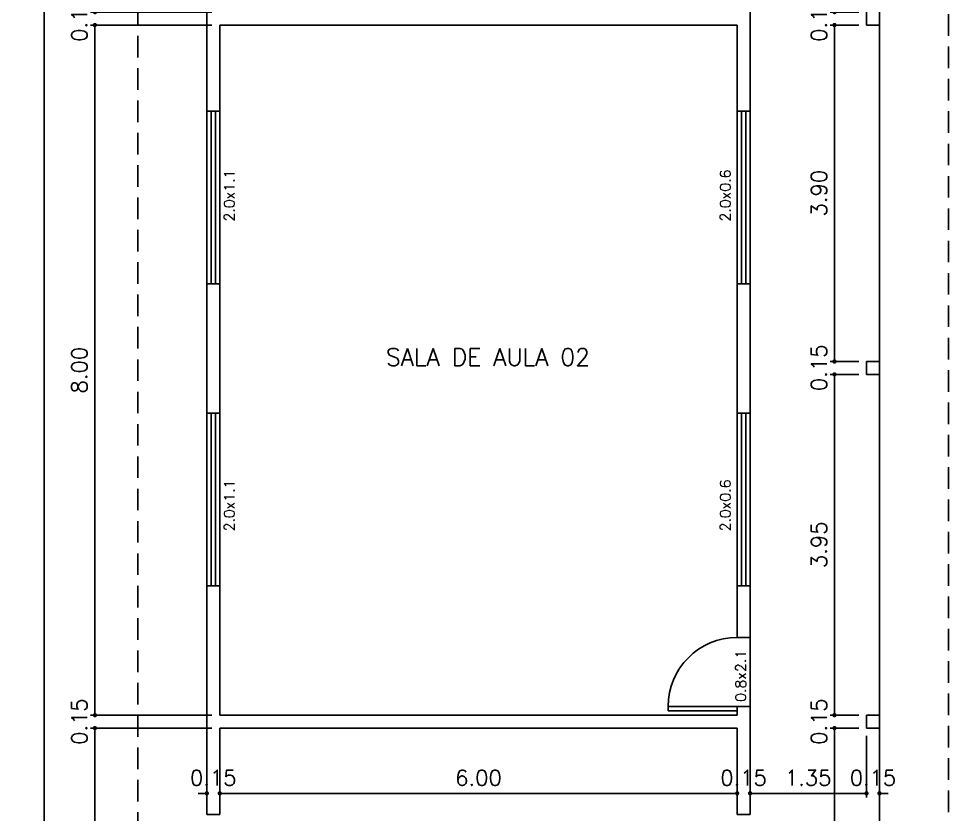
# Model space of a CAD drawing. Extents: x -437 to -220, y 135 to 227.
# Drawn here: x -324.13 to -313.35, y 156.95 to 166.18 of the extents above; entities that cross this region are included whole.
import ezdxf
from ezdxf.enums import TextEntityAlignment as Align

# ---------------------------------------------------------------- set-up
doc = ezdxf.new("R2010")
doc.units = 0
doc.header["$MEASUREMENT"] = 0
doc.linetypes.add('HIDDEN', pattern=[0.375, 0.25, -0.125])
doc.layers.get('0').update_dxf_attribs({"linetype": 'CONTINUOUS'})
doc.layers.get('DEFPOINTS').update_dxf_attribs({"linetype": 'CONTINUOUS'})
for name, color, linetype in [('ALVENARIA', 7, 'CONTINUOUS'), ('ALVENARIA1', 44, 'CONTINUOUS'), ('COBERTURA', 6, 'CONTINUOUS'), ('COTA', 1, 'CONTINUOUS'), ('JAPOR', 142, 'CONTINUOUS'), ('TEXTO2', 40, 'CONTINUOUS'), ('TEXTO3', 3, 'CONTINUOUS')]:
    doc.layers.add(name, color=color, linetype=linetype)
doc.styles.add('SIMPLEX', font='SIMPLEX.SHX')
doc.dimstyles.new('DIM100', dxfattribs={"dimtxt": 0.18, "dimasz": 0.05, "dimexe": 0.05, "dimexo": 0.09, "dimgap": 0.09, "dimtad": 1, "dimzin": 0, "dimdsep": 46, "dimtxsty": 'SIMPLEX', "dimblk": 'DOT', "dimcen": 0.09, "dimadec": 0, "dimazin": 0, "dimtfac": 1, "dimtix": 1, "dimtofl": 0, "dimtmove": 2, "dimatfit": 3, "dimldrblk": 'DOT', "dimfxl": 1, "dimtolj": 1, "dimtzin": 0, "dimarcsym": 0})

# ---------------------------------------------------------------- blocks, each defined once
blk = doc.blocks.new('DOT')
at = {"layer": 'ALVENARIA', "color": 0, "linetype": 'ByBlock'}
blk.add_line((-0.5, 0), (-1, 0), dxfattribs=at)
at = {"layer": 'ALVENARIA', "color": 0, "linetype": 'ByBlock', "const_width": 0.5}
blk.add_lwpolyline([(-0.25, 0, 1), (0.25, 0, 1)], format="xyb", close=True, dxfattribs=at)
blk = doc.blocks.new('*D127')
at = {"color": 0, "linetype": 'ByBlock'}
for p, q in [((-321.946, 158.186), (-321.946, 157.145)), ((-321.796, 157.861), (-321.796, 157.145)), ((-321.996, 157.195), (-322.046, 157.195)), ((-321.746, 157.195), (-321.696, 157.195))]:
    blk.add_line(p, q, dxfattribs=at)
at = {"layer": 'DEFPOINTS', "color": 0, "linetype": 'ByBlock'}
for p in [(-321.946, 158.276), (-321.796, 157.951), (-321.796, 157.195)]:
    blk.add_point(p, dxfattribs=at)
at = {"color": 0, "linetype": 'ByBlock', "xscale": 0.05, "yscale": 0.05, "zscale": 0.05}
blk.add_blockref('DOT', (-321.946, 157.195), dxfattribs=at)
at = {"color": 0, "linetype": 'ByBlock', "xscale": 0.05, "yscale": 0.05, "zscale": 0.05, "rotation": 180}
blk.add_blockref('DOT', (-321.796, 157.195), dxfattribs=at)
at = {"color": 0, "linetype": 'ByBlock', "insert": (-321.871, 157.375), "char_height": 0.18, "attachment_point": 5, "style": 'SIMPLEX'}
blk.add_mtext('\\A1;0.15', dxfattribs=at)
blk = doc.blocks.new('*D128')
at = {"color": 0, "linetype": 'ByBlock'}
for p, q in [((-315.796, 157.861), (-315.796, 157.145)), ((-321.746, 157.195), (-315.846, 157.195))]:
    blk.add_line(p, q, dxfattribs=at)
at = {"layer": 'DEFPOINTS', "color": 0, "linetype": 'ByBlock'}
for p in [(-321.796, 157.951), (-315.796, 157.951), (-315.796, 157.195)]:
    blk.add_point(p, dxfattribs=at)
at = {"color": 0, "linetype": 'ByBlock', "xscale": 0.05, "yscale": 0.05, "zscale": 0.05, "rotation": 180}
blk.add_blockref('DOT', (-321.796, 157.195), dxfattribs=at)
at = {"color": 0, "linetype": 'ByBlock', "xscale": 0.05, "yscale": 0.05, "zscale": 0.05}
blk.add_blockref('DOT', (-315.796, 157.195), dxfattribs=at)
at = {"color": 0, "linetype": 'ByBlock', "insert": (-318.796, 157.375), "char_height": 0.18, "attachment_point": 5, "style": 'SIMPLEX'}
blk.add_mtext('\\A1;6.00', dxfattribs=at)
blk = doc.blocks.new('*D129')
at = {"color": 0, "linetype": 'ByBlock'}
for p, q in [((-315.646, 158.111), (-315.646, 157.145)), ((-315.846, 157.195), (-315.896, 157.195)), ((-315.596, 157.195), (-315.546, 157.195))]:
    blk.add_line(p, q, dxfattribs=at)
at = {"layer": 'DEFPOINTS', "color": 0, "linetype": 'ByBlock'}
for p in [(-315.646, 158.201), (-315.796, 157.951), (-315.646, 157.195)]:
    blk.add_point(p, dxfattribs=at)
at = {"color": 0, "linetype": 'ByBlock', "xscale": 0.05, "yscale": 0.05, "zscale": 0.05}
blk.add_blockref('DOT', (-315.796, 157.195), dxfattribs=at)
at = {"color": 0, "linetype": 'ByBlock', "xscale": 0.05, "yscale": 0.05, "zscale": 0.05, "rotation": 180}
blk.add_blockref('DOT', (-315.646, 157.195), dxfattribs=at)
at = {"color": 0, "linetype": 'ByBlock', "insert": (-315.721, 157.375), "char_height": 0.18, "attachment_point": 5, "style": 'SIMPLEX'}
blk.add_mtext('\\A1;0.15', dxfattribs=at)
blk = doc.blocks.new('*D130')
at = {"color": 0, "linetype": 'ByBlock'}
for p, q in [((-314.296, 157.861), (-314.296, 157.145)), ((-315.596, 157.195), (-314.346, 157.195))]:
    blk.add_line(p, q, dxfattribs=at)
at = {"layer": 'DEFPOINTS', "color": 0, "linetype": 'ByBlock'}
for p in [(-315.646, 158.201), (-314.296, 157.951), (-314.296, 157.195)]:
    blk.add_point(p, dxfattribs=at)
at = {"color": 0, "linetype": 'ByBlock', "xscale": 0.05, "yscale": 0.05, "zscale": 0.05, "rotation": 180}
blk.add_blockref('DOT', (-315.646, 157.195), dxfattribs=at)
at = {"color": 0, "linetype": 'ByBlock', "xscale": 0.05, "yscale": 0.05, "zscale": 0.05}
blk.add_blockref('DOT', (-314.296, 157.195), dxfattribs=at)
at = {"color": 0, "linetype": 'ByBlock', "insert": (-314.971, 157.375), "char_height": 0.18, "attachment_point": 5, "style": 'SIMPLEX'}
blk.add_mtext('\\A1;1.35', dxfattribs=at)
blk = doc.blocks.new('*D131')
at = {"color": 0, "linetype": 'ByBlock'}
for p, q in [((-314.146, 157.861), (-314.146, 157.145)), ((-314.346, 157.195), (-314.396, 157.195)), ((-314.096, 157.195), (-314.046, 157.195))]:
    blk.add_line(p, q, dxfattribs=at)
at = {"layer": 'DEFPOINTS', "color": 0, "linetype": 'ByBlock'}
for p in [(-314.296, 157.951), (-314.146, 157.951), (-314.146, 157.195)]:
    blk.add_point(p, dxfattribs=at)
at = {"color": 0, "linetype": 'ByBlock', "xscale": 0.05, "yscale": 0.05, "zscale": 0.05}
blk.add_blockref('DOT', (-314.296, 157.195), dxfattribs=at)
at = {"color": 0, "linetype": 'ByBlock', "xscale": 0.05, "yscale": 0.05, "zscale": 0.05, "rotation": 180}
blk.add_blockref('DOT', (-314.146, 157.195), dxfattribs=at)
at = {"color": 0, "linetype": 'ByBlock', "insert": (-314.221, 157.375), "char_height": 0.18, "attachment_point": 5, "style": 'SIMPLEX'}
blk.add_mtext('\\A1;0.15', dxfattribs=at)
blk = doc.blocks.new('*D190')
at = {"color": 0, "linetype": 'ByBlock'}
for p, q in [((-321.886, 157.951), (-323.294, 157.951)), ((-323.244, 150.001), (-323.244, 157.901))]:
    blk.add_line(p, q, dxfattribs=at)
at = {"layer": 'DEFPOINTS', "color": 0, "linetype": 'ByBlock'}
for p in [(-323.244, 157.951), (-321.796, 157.951), (-321.796, 149.951)]:
    blk.add_point(p, dxfattribs=at)
at = {"color": 0, "linetype": 'ByBlock', "xscale": 0.05, "yscale": 0.05, "zscale": 0.05}
for p, rotation in [((-323.244, 157.951), 90), ((-323.244, 149.951), 270)]:
    blk.add_blockref('DOT', p, dxfattribs=dict(at, rotation=rotation))
at = {"color": 0, "linetype": 'ByBlock', "insert": (-323.424, 153.951), "char_height": 0.18, "attachment_point": 5, "rotation": 90, "style": 'SIMPLEX'}
blk.add_mtext('\\A1;8.00', dxfattribs=at)
blk = doc.blocks.new('*D191')
at = {"color": 0, "linetype": 'ByBlock'}
for p, q in [((-323.244, 158.151), (-323.244, 158.201)), ((-321.886, 158.101), (-323.294, 158.101)), ((-323.244, 157.901), (-323.244, 157.851))]:
    blk.add_line(p, q, dxfattribs=at)
at = {"layer": 'DEFPOINTS', "color": 0, "linetype": 'ByBlock'}
for p in [(-323.244, 158.101), (-321.796, 158.101), (-321.796, 157.951)]:
    blk.add_point(p, dxfattribs=at)
at = {"color": 0, "linetype": 'ByBlock', "xscale": 0.05, "yscale": 0.05, "zscale": 0.05}
for p, rotation in [((-323.244, 158.101), 270), ((-323.244, 157.951), 90)]:
    blk.add_blockref('DOT', p, dxfattribs=dict(at, rotation=rotation))
at = {"color": 0, "linetype": 'ByBlock', "insert": (-323.424, 158.026), "char_height": 0.18, "attachment_point": 5, "rotation": 90, "style": 'SIMPLEX'}
blk.add_mtext('\\A1;0.15', dxfattribs=at)
blk = doc.blocks.new('*D192')
at = {"color": 0, "linetype": 'ByBlock'}
for p, q in [((-321.886, 166.101), (-323.294, 166.101)), ((-323.244, 158.151), (-323.244, 166.051))]:
    blk.add_line(p, q, dxfattribs=at)
at = {"layer": 'DEFPOINTS', "color": 0, "linetype": 'ByBlock'}
for p in [(-323.244, 166.101), (-321.796, 166.101), (-321.796, 158.101)]:
    blk.add_point(p, dxfattribs=at)
at = {"color": 0, "linetype": 'ByBlock', "xscale": 0.05, "yscale": 0.05, "zscale": 0.05}
for p, rotation in [((-323.244, 166.101), 90), ((-323.244, 158.101), 270)]:
    blk.add_blockref('DOT', p, dxfattribs=dict(at, rotation=rotation))
at = {"color": 0, "linetype": 'ByBlock', "insert": (-323.424, 162.101), "char_height": 0.18, "attachment_point": 5, "rotation": 90, "style": 'SIMPLEX'}
blk.add_mtext('\\A1;8.00', dxfattribs=at)
blk = doc.blocks.new('*D193')
at = {"color": 0, "linetype": 'ByBlock'}
for p, q in [((-323.244, 166.301), (-323.244, 166.351)), ((-321.886, 166.251), (-323.294, 166.251)), ((-323.244, 166.051), (-323.244, 166.001))]:
    blk.add_line(p, q, dxfattribs=at)
at = {"layer": 'DEFPOINTS', "color": 0, "linetype": 'ByBlock'}
for p in [(-323.244, 166.251), (-321.796, 166.251), (-321.796, 166.101)]:
    blk.add_point(p, dxfattribs=at)
at = {"color": 0, "linetype": 'ByBlock', "xscale": 0.05, "yscale": 0.05, "zscale": 0.05}
for p, rotation in [((-323.244, 166.251), 270), ((-323.244, 166.101), 90)]:
    blk.add_blockref('DOT', p, dxfattribs=dict(at, rotation=rotation))
at = {"color": 0, "linetype": 'ByBlock', "insert": (-323.424, 166.176), "char_height": 0.18, "attachment_point": 5, "rotation": 90, "style": 'SIMPLEX'}
blk.add_mtext('\\A1;0.15', dxfattribs=at)
blk = doc.blocks.new('*D205')
at = {"color": 0, "linetype": 'ByBlock'}
for p, q in [((-322.036, 199.001), (-323.881, 199.001)), ((-323.831, 139.751), (-323.831, 198.951)), ((-321.886, 139.701), (-323.881, 139.701))]:
    blk.add_line(p, q, dxfattribs=at)
at = {"layer": 'DEFPOINTS', "color": 0, "linetype": 'ByBlock'}
for p in [(-323.831, 199.001), (-321.946, 199.001), (-321.796, 139.701)]:
    blk.add_point(p, dxfattribs=at)
at = {"color": 0, "linetype": 'ByBlock', "xscale": 0.05, "yscale": 0.05, "zscale": 0.05}
for p, rotation in [((-323.831, 199.001), 90), ((-323.831, 139.701), 270)]:
    blk.add_blockref('DOT', p, dxfattribs=dict(at, rotation=rotation))
at = {"color": 0, "linetype": 'ByBlock', "insert": (-324.011, 169.351), "char_height": 0.18, "attachment_point": 5, "rotation": 90, "style": 'SIMPLEX'}
blk.add_mtext('\\A1;59.30', dxfattribs=at)
blk = doc.blocks.new('*D248')
at = {"layer": 'COTA', "color": 0, "lineweight": -2}
for p, q in [((-314.386, 157.951), (-314.717, 157.951)), ((-314.667, 154.101), (-314.667, 157.901)), ((-314.386, 154.051), (-314.717, 154.051))]:
    blk.add_line(p, q, dxfattribs=at)
at = {"layer": 'DEFPOINTS', "color": 0}
for p in [(-314.667, 157.951), (-314.296, 157.951), (-314.296, 154.051)]:
    blk.add_point(p, dxfattribs=at)
at = {"layer": 'COTA', "color": 0, "lineweight": -2, "xscale": 0.05, "yscale": 0.05, "zscale": 0.05}
for p, rotation in [((-314.667, 157.951), 90), ((-314.667, 154.051), 270)]:
    blk.add_blockref('DOT', p, dxfattribs=dict(at, rotation=rotation))
at = {"layer": 'COTA', "color": 0, "insert": (-314.847, 156.001), "char_height": 0.18, "attachment_point": 5, "rotation": 90, "style": 'SIMPLEX'}
blk.add_mtext('\\A1;3.90', dxfattribs=at)
blk = doc.blocks.new('*D249')
at = {"layer": 'COTA', "color": 0, "lineweight": -2}
for p, q in [((-314.667, 158.151), (-314.667, 158.201)), ((-314.386, 158.101), (-314.717, 158.101)), ((-314.386, 157.951), (-314.717, 157.951)), ((-314.667, 157.901), (-314.667, 157.851))]:
    blk.add_line(p, q, dxfattribs=at)
at = {"layer": 'DEFPOINTS', "color": 0}
for p in [(-314.667, 158.101), (-314.296, 158.101), (-314.296, 157.951)]:
    blk.add_point(p, dxfattribs=at)
at = {"layer": 'COTA', "color": 0, "lineweight": -2, "xscale": 0.05, "yscale": 0.05, "zscale": 0.05}
for p, rotation in [((-314.667, 158.101), 270), ((-314.667, 157.951), 90)]:
    blk.add_blockref('DOT', p, dxfattribs=dict(at, rotation=rotation))
at = {"layer": 'COTA', "color": 0, "insert": (-314.847, 158.026), "char_height": 0.18, "attachment_point": 5, "rotation": 90, "style": 'SIMPLEX'}
blk.add_mtext('\\A1;0.15', dxfattribs=at)
blk = doc.blocks.new('*D250')
at = {"layer": 'COTA', "color": 0, "lineweight": -2}
for p, q in [((-314.386, 162.051), (-314.717, 162.051)), ((-314.667, 158.151), (-314.667, 162.001)), ((-314.386, 158.101), (-314.717, 158.101))]:
    blk.add_line(p, q, dxfattribs=at)
at = {"layer": 'DEFPOINTS', "color": 0}
for p in [(-314.667, 162.051), (-314.296, 162.051), (-314.296, 158.101)]:
    blk.add_point(p, dxfattribs=at)
at = {"layer": 'COTA', "color": 0, "lineweight": -2, "xscale": 0.05, "yscale": 0.05, "zscale": 0.05}
for p, rotation in [((-314.667, 162.051), 90), ((-314.667, 158.101), 270)]:
    blk.add_blockref('DOT', p, dxfattribs=dict(at, rotation=rotation))
at = {"layer": 'COTA', "color": 0, "insert": (-314.847, 160.076), "char_height": 0.18, "attachment_point": 5, "rotation": 90, "style": 'SIMPLEX'}
blk.add_mtext('\\A1;3.95', dxfattribs=at)
blk = doc.blocks.new('*D251')
at = {"layer": 'COTA', "color": 0, "lineweight": -2}
for p, q in [((-314.667, 162.251), (-314.667, 162.301)), ((-314.386, 162.201), (-314.717, 162.201)), ((-314.386, 162.051), (-314.717, 162.051)), ((-314.667, 162.001), (-314.667, 161.951))]:
    blk.add_line(p, q, dxfattribs=at)
at = {"layer": 'DEFPOINTS', "color": 0}
for p in [(-314.667, 162.201), (-314.296, 162.201), (-314.296, 162.051)]:
    blk.add_point(p, dxfattribs=at)
at = {"layer": 'COTA', "color": 0, "lineweight": -2, "xscale": 0.05, "yscale": 0.05, "zscale": 0.05}
for p, rotation in [((-314.667, 162.201), 270), ((-314.667, 162.051), 90)]:
    blk.add_blockref('DOT', p, dxfattribs=dict(at, rotation=rotation))
at = {"layer": 'COTA', "color": 0, "insert": (-314.847, 162.126), "char_height": 0.18, "attachment_point": 5, "rotation": 90, "style": 'SIMPLEX'}
blk.add_mtext('\\A1;0.15', dxfattribs=at)
blk = doc.blocks.new('*D252')
at = {"layer": 'COTA', "color": 0, "lineweight": -2}
for p, q in [((-314.386, 166.101), (-314.717, 166.101)), ((-314.667, 162.251), (-314.667, 166.051)), ((-314.386, 162.201), (-314.717, 162.201))]:
    blk.add_line(p, q, dxfattribs=at)
at = {"layer": 'DEFPOINTS', "color": 0}
for p in [(-314.667, 166.101), (-314.296, 166.101), (-314.296, 162.201)]:
    blk.add_point(p, dxfattribs=at)
at = {"layer": 'COTA', "color": 0, "lineweight": -2, "xscale": 0.05, "yscale": 0.05, "zscale": 0.05}
for p, rotation in [((-314.667, 166.101), 90), ((-314.667, 162.201), 270)]:
    blk.add_blockref('DOT', p, dxfattribs=dict(at, rotation=rotation))
at = {"layer": 'COTA', "color": 0, "insert": (-314.847, 164.151), "char_height": 0.18, "attachment_point": 5, "rotation": 90, "style": 'SIMPLEX'}
blk.add_mtext('\\A1;3.90', dxfattribs=at)
blk = doc.blocks.new('*D253')
at = {"layer": 'COTA', "color": 0, "lineweight": -2}
for p, q in [((-314.667, 166.301), (-314.667, 166.351)), ((-314.386, 166.251), (-314.717, 166.251)), ((-314.386, 166.101), (-314.717, 166.101)), ((-314.667, 166.051), (-314.667, 166.001))]:
    blk.add_line(p, q, dxfattribs=at)
at = {"layer": 'DEFPOINTS', "color": 0}
for p in [(-314.667, 166.251), (-314.296, 166.251), (-314.296, 166.101)]:
    blk.add_point(p, dxfattribs=at)
at = {"layer": 'COTA', "color": 0, "lineweight": -2, "xscale": 0.05, "yscale": 0.05, "zscale": 0.05}
for p, rotation in [((-314.667, 166.251), 270), ((-314.667, 166.101), 90)]:
    blk.add_blockref('DOT', p, dxfattribs=dict(at, rotation=rotation))
at = {"layer": 'COTA', "color": 0, "insert": (-314.847, 166.176), "char_height": 0.18, "attachment_point": 5, "rotation": 90, "style": 'SIMPLEX'}
blk.add_mtext('\\A1;0.15', dxfattribs=at)

msp = doc.modelspace()

# ---------------------------------------------------------------- linework, layer by layer
at = {"layer": 'ALVENARIA'}
for p, q in [((-315.646, 165.101), (-315.646, 169.351)), ((-321.946, 165.101), (-321.946, 166.451)), ((-314.296, 166.101), (-314.296, 166.251)), ((-314.146, 166.101), (-314.146, 166.251)), ((-321.796, 166.101), (-315.796, 166.101)), ((-321.796, 165.101), (-321.796, 166.101)), ((-315.796, 165.101), (-315.796, 166.101)), ((-314.296, 166.101), (-314.146, 166.101)), ((-321.796, 165.101), (-321.946, 165.101)), ((-315.646, 165.101), (-315.796, 165.101)), ((-321.796, 163.101), (-321.946, 163.101)), ((-321.946, 161.601), (-321.946, 163.101)), ((-321.796, 161.601), (-321.796, 163.101)), ((-315.646, 163.101), (-315.796, 163.101)), ((-315.796, 161.601), (-315.796, 163.101)), ((-315.646, 161.601), (-315.646, 163.101)), ((-314.296, 162.201), (-314.146, 162.201)), ((-314.296, 162.051), (-314.296, 162.201)), ((-314.146, 162.051), (-314.146, 162.201)), ((-314.296, 162.051), (-314.146, 162.051)), ((-321.796, 161.601), (-321.946, 161.601)), ((-315.646, 161.601), (-315.796, 161.601)), ((-321.946, 156.951), (-321.946, 159.601)), ((-321.796, 159.601), (-321.946, 159.601)), ((-321.796, 158.101), (-321.796, 159.601)), ((-315.796, 159.001), (-315.796, 159.601)), ((-315.646, 159.601), (-315.796, 159.601)), ((-315.646, 159.001), (-315.646, 159.601)), ((-315.796, 159.001), (-315.646, 159.001)), ((-315.796, 158.201), (-315.646, 158.201)), ((-315.796, 158.101), (-315.796, 158.201)), ((-315.646, 156.951), (-315.646, 158.201)), ((-321.796, 158.101), (-315.796, 158.101)), ((-314.296, 158.101), (-314.146, 158.101)), ((-314.296, 157.951), (-314.296, 158.101)), ((-314.146, 157.951), (-314.146, 158.101)), ((-321.796, 157.951), (-315.796, 157.951)), ((-321.796, 156.951), (-321.796, 157.951)), ((-315.796, 156.951), (-315.796, 157.951)), ((-314.296, 157.951), (-314.146, 157.951)), ((-321.796, 156.951), (-321.946, 156.951)), ((-315.646, 156.951), (-315.796, 156.951))]:
    msp.add_line(p, q, dxfattribs=at)
at = {"layer": 'ALVENARIA1'}
for p, q in [((-314.146, 162.201), (-314.146, 166.101)), ((-314.146, 158.101), (-314.146, 162.051)), ((-315.646, 158.201), (-315.646, 159.001)), ((-314.146, 154.051), (-314.146, 157.951))]:
    msp.add_line(p, q, dxfattribs=at)
at = {"layer": 'COBERTURA', "linetype": 'HIDDEN'}
for p, q in [((-322.746, 139.851), (-322.746, 199.801)), ((-313.346, 150.601), (-313.346, 199.801))]:
    msp.add_line(p, q, dxfattribs=at)
at = {"layer": 'JAPOR', "linetype": 'Continuous', "ltscale": 0.5}
for p, q in [((-321.946, 163.101), (-321.946, 165.101)), ((-321.896, 163.101), (-321.896, 165.101)), ((-321.846, 163.101), (-321.846, 165.101)), ((-321.796, 163.101), (-321.796, 165.101)), ((-315.796, 163.101), (-315.796, 165.101)), ((-315.746, 163.101), (-315.746, 165.101)), ((-315.696, 163.101), (-315.696, 165.101)), ((-315.646, 163.101), (-315.646, 165.101)), ((-321.946, 159.601), (-321.946, 161.601)), ((-321.896, 159.601), (-321.896, 161.601)), ((-321.846, 159.601), (-321.846, 161.601)), ((-321.796, 159.601), (-321.796, 161.601)), ((-315.796, 159.601), (-315.796, 161.601)), ((-315.746, 159.601), (-315.746, 161.601)), ((-315.696, 159.601), (-315.696, 161.601)), ((-315.646, 159.601), (-315.646, 161.601))]:
    msp.add_line(p, q, dxfattribs=at)
at = {"layer": 'JAPOR'}
for p, q in [((-315.796, 158.201), (-316.596, 158.201)), ((-316.596, 158.151), (-316.596, 158.201)), ((-315.796, 158.151), (-316.596, 158.151))]:
    msp.add_line(p, q, dxfattribs=at)
msp.add_arc((-315.796, 158.201), 0.8, 90, 180, dxfattribs=at)

# ---------------------------------------------------------------- texts
at = {"layer": 'TEXTO2', "style": 'SIMPLEX'}
for s, p in [('2.0x1.1', (-321.625, 164.125)), ('2.0x0.6', (-315.873, 164.125)), ('2.0x1.1', (-321.625, 160.532)), ('2.0x0.6', (-315.873, 160.532)), ('0.8x2.1', (-315.694, 158.557))]:
    msp.add_text(s, height=0.12, rotation=90, dxfattribs=at).set_placement(p, align=Align.CENTER)
at = {"layer": 'TEXTO3', "style": 'SIMPLEX'}
msp.add_text('SALA DE AULA 02', height=0.2, dxfattribs=at).set_placement((-318.686, 162.152), align=Align.CENTER)

# ---------------------------------------------------------------- dimensions: what is measured, and where the dimension line sits
at = {"layer": 'COTA'}
for base, p1, p2, angle, picture, middle in [((-323.831, 199.001), (-321.796, 139.701), (-321.946, 199.001), 90, '*D205', (-324.011, 169.351)), ((-314.667, 166.251), (-314.296, 166.101), (-314.296, 166.251), 270, '*D253', (-314.847, 166.176)), ((-314.667, 166.101), (-314.296, 162.201), (-314.296, 166.101), 270, '*D252', (-314.847, 164.151)), ((-314.667, 162.201), (-314.296, 162.051), (-314.296, 162.201), 270, '*D251', (-314.847, 162.126)), ((-314.667, 162.051), (-314.296, 158.101), (-314.296, 162.051), 270, '*D250', (-314.847, 160.076)), ((-314.667, 158.101), (-314.296, 157.951), (-314.296, 158.101), 270, '*D249', (-314.847, 158.026)), ((-314.667, 157.951), (-314.296, 154.051), (-314.296, 157.951), 270, '*D248', (-314.847, 156.001))]:
    dim = msp.add_linear_dim(base=base, p1=p1, p2=p2, angle=angle, dimstyle='DIM100', dxfattribs=at)
    dim.commit()
    dim.dimension.update_dxf_attribs({"geometry": picture, "text_midpoint": middle})
for base, p1, p2, picture, middle in [((-323.244, 166.251), (-321.796, 166.101), (-321.796, 166.251), '*D193', (-323.424, 166.176)), ((-323.244, 166.101), (-321.796, 158.101), (-321.796, 166.101), '*D192', (-323.424, 162.101)), ((-323.244, 158.101), (-321.796, 157.951), (-321.796, 158.101), '*D191', (-323.424, 158.026)), ((-323.244, 157.951), (-321.796, 149.951), (-321.796, 157.951), '*D190', (-323.424, 153.951))]:
    dim = msp.add_linear_dim(base=base, p1=p1, p2=p2, angle=90, dimstyle='DIM100', override={"dimse1": 1}, dxfattribs=at)
    dim.commit()
    dim.dimension.update_dxf_attribs({"geometry": picture, "text_midpoint": middle})
dim = msp.add_linear_dim(base=(-321.796, 157.195), p1=(-321.946, 158.276), p2=(-321.796, 157.951), dimstyle='DIM100', dxfattribs=at)
dim.commit()
dim.dimension.update_dxf_attribs({"geometry": '*D127', "text_midpoint": (-321.871, 157.375)})
for base, p1, p2, picture, middle in [((-315.646, 157.195), (-315.796, 157.951), (-315.646, 158.201), '*D129', (-315.721, 157.375)), ((-314.296, 157.195), (-315.646, 158.201), (-314.296, 157.951), '*D130', (-314.971, 157.375)), ((-315.796, 157.195), (-321.796, 157.951), (-315.796, 157.951), '*D128', (-318.796, 157.375)), ((-314.146, 157.195), (-314.296, 157.951), (-314.146, 157.951), '*D131', (-314.221, 157.375))]:
    dim = msp.add_linear_dim(base=base, p1=p1, p2=p2, dimstyle='DIM100', override={"dimse1": 1}, dxfattribs=at)
    dim.commit()
    dim.dimension.update_dxf_attribs({"geometry": picture, "text_midpoint": middle})

doc.saveas('drawing.dxf')
